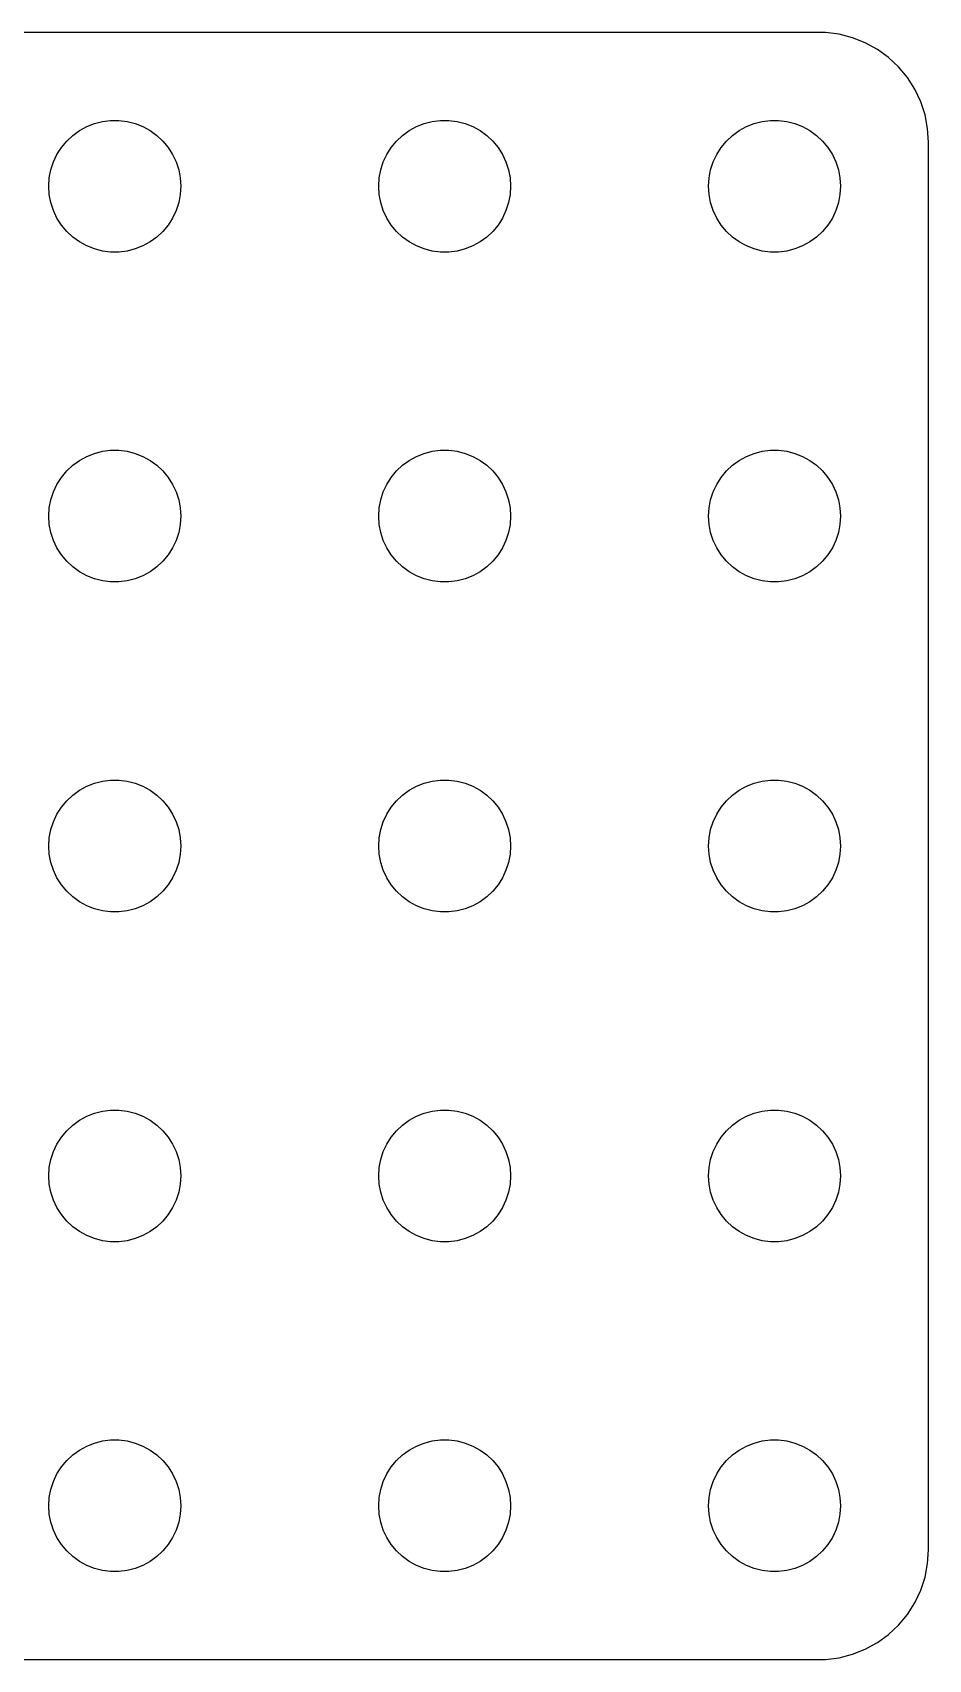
# Model space of a CAD drawing. Header units: metres. Extents: x -37 to 37, y 383 to 793.
# Drawn here: x -3.7 to 37, y 551 to 625 of the extents above; entities that cross this region are included whole.
import ezdxf

# ---------------------------------------------------------------- set-up
doc = ezdxf.new("R2010")
doc.units = ezdxf.units.M

msp = doc.modelspace()

# ---------------------------------------------------------------- linework, layer by layer
for p, q in [((32.3139, 624.99), (-32.3139, 624.99)), ((32.9369, 624.911), (32.3139, 624.99)), ((33.5451, 624.755), (32.9369, 624.911)), ((34.1289, 624.524), (33.5451, 624.755)), ((34.6791, 624.222), (34.1289, 624.524)), ((35.1871, 623.853), (34.6791, 624.222)), ((35.6448, 623.423), (35.1871, 623.853)), ((36.0451, 622.939), (35.6448, 623.423)), ((36.3815, 622.409), (36.0451, 622.939)), ((36.6489, 621.841), (36.3815, 622.409)), ((36.8429, 621.243), (36.6489, 621.841)), ((-1.60747, 620.533), (-1.27733, 620.714)), ((-1.27733, 620.714), (-0.92705, 620.853)), ((-0.92705, 620.853), (-0.56213, 620.947)), ((-0.56213, 620.947), (-0.18837, 620.994)), ((-0.18837, 620.994), (0.18837, 620.994)), ((0.18837, 620.994), (0.56213, 620.947)), ((0.56213, 620.947), (0.92705, 620.853)), ((0.92705, 620.853), (1.27733, 620.714)), ((1.27733, 620.714), (1.60747, 620.533)), ((13.3925, 620.533), (13.7227, 620.714)), ((13.7227, 620.714), (14.0729, 620.853)), ((14.0729, 620.853), (14.4379, 620.947)), ((14.4379, 620.947), (14.8116, 620.994)), ((14.8116, 620.994), (15.1884, 620.994)), ((15.1884, 620.994), (15.5621, 620.947)), ((15.5621, 620.947), (15.927, 620.853)), ((15.927, 620.853), (16.2773, 620.714)), ((16.2773, 620.714), (16.6075, 620.533)), ((28.3925, 620.533), (28.7227, 620.714)), ((28.7227, 620.714), (29.0729, 620.853)), ((29.0729, 620.853), (29.4379, 620.947)), ((29.4379, 620.947), (29.8116, 620.994)), ((29.8116, 620.994), (30.1884, 620.994)), ((30.1884, 620.994), (30.5621, 620.947)), ((30.5621, 620.947), (30.927, 620.853)), ((30.927, 620.853), (31.2773, 620.714)), ((31.2773, 620.714), (31.6075, 620.533)), ((36.9606, 620.627), (36.8429, 621.243)), ((-2.42705, 619.763), (-2.1869, 620.054)), ((-2.1869, 620.054), (-1.91226, 620.312)), ((-1.91226, 620.312), (-1.60747, 620.533)), ((1.60747, 620.533), (1.91226, 620.312)), ((1.91226, 620.312), (2.1869, 620.054)), ((2.1869, 620.054), (2.42705, 619.763)), ((12.5729, 619.763), (12.8131, 620.054)), ((12.8131, 620.054), (13.0877, 620.312)), ((13.0877, 620.312), (13.3925, 620.533)), ((16.6075, 620.533), (16.9123, 620.312)), ((16.9123, 620.312), (17.1869, 620.054)), ((17.1869, 620.054), (17.427, 619.763)), ((27.5729, 619.763), (27.8131, 620.054)), ((27.8131, 620.054), (28.0877, 620.312)), ((28.0877, 620.312), (28.3925, 620.533)), ((31.6075, 620.533), (31.9123, 620.312)), ((31.9123, 620.312), (32.1869, 620.054)), ((32.1869, 620.054), (32.427, 619.763)), ((37, 620), (36.9606, 620.627)), ((37, 556), (37, 620)), ((-2.78932, 619.104), (-2.62891, 619.445)), ((-2.62891, 619.445), (-2.42705, 619.763)), ((2.42705, 619.763), (2.62891, 619.445)), ((2.62891, 619.445), (2.78932, 619.104)), ((12.2107, 619.104), (12.3711, 619.445)), ((12.3711, 619.445), (12.5729, 619.763)), ((17.427, 619.763), (17.6289, 619.445)), ((17.6289, 619.445), (17.7893, 619.104)), ((27.2107, 619.104), (27.3711, 619.445)), ((27.3711, 619.445), (27.5729, 619.763)), ((32.427, 619.763), (32.6289, 619.445)), ((32.6289, 619.445), (32.7893, 619.104)), ((-2.97633, 618.376), (-2.90575, 618.746)), ((-2.90575, 618.746), (-2.78932, 619.104)), ((2.78932, 619.104), (2.90575, 618.746)), ((2.90575, 618.746), (2.97633, 618.376)), ((12.0237, 618.376), (12.0942, 618.746)), ((12.0942, 618.746), (12.2107, 619.104)), ((17.7893, 619.104), (17.9057, 618.746)), ((17.9057, 618.746), (17.9763, 618.376)), ((27.0237, 618.376), (27.0942, 618.746)), ((27.0942, 618.746), (27.2107, 619.104)), ((32.7893, 619.104), (32.9057, 618.746)), ((32.9057, 618.746), (32.9763, 618.376)), ((-3, 618), (-2.97633, 618.376)), ((-2.97633, 617.624), (-3, 618)), ((2.97633, 618.376), (3, 618)), ((3, 618), (2.97633, 617.624)), ((12, 618), (12.0237, 618.376)), ((12.0237, 617.624), (12, 618)), ((17.9763, 618.376), (18, 618)), ((18, 618), (17.9763, 617.624)), ((27, 618), (27.0237, 618.376)), ((27.0237, 617.624), (27, 618)), ((32.9763, 618.376), (33, 618)), ((33, 618), (32.9763, 617.624)), ((-2.90575, 617.254), (-2.97633, 617.624)), ((-2.78932, 616.896), (-2.90575, 617.254)), ((2.90575, 617.254), (2.78932, 616.896)), ((2.97633, 617.624), (2.90575, 617.254)), ((12.0942, 617.254), (12.0237, 617.624)), ((12.2107, 616.896), (12.0942, 617.254)), ((17.9057, 617.254), (17.7893, 616.896)), ((17.9763, 617.624), (17.9057, 617.254)), ((27.0942, 617.254), (27.0237, 617.624)), ((27.2107, 616.896), (27.0942, 617.254)), ((32.9057, 617.254), (32.7893, 616.896)), ((32.9763, 617.624), (32.9057, 617.254)), ((-2.62891, 616.555), (-2.78932, 616.896)), ((-2.42705, 616.237), (-2.62891, 616.555)), ((2.62891, 616.555), (2.42705, 616.237)), ((2.78932, 616.896), (2.62891, 616.555)), ((12.3711, 616.555), (12.2107, 616.896)), ((12.5729, 616.237), (12.3711, 616.555)), ((17.6289, 616.555), (17.427, 616.237)), ((17.7893, 616.896), (17.6289, 616.555)), ((27.3711, 616.555), (27.2107, 616.896)), ((27.5729, 616.237), (27.3711, 616.555)), ((32.6289, 616.555), (32.427, 616.237)), ((32.7893, 616.896), (32.6289, 616.555)), ((-2.1869, 615.946), (-2.42705, 616.237)), ((-1.91226, 615.688), (-2.1869, 615.946)), ((-1.60747, 615.467), (-1.91226, 615.688)), ((1.91226, 615.688), (1.60747, 615.467)), ((2.1869, 615.946), (1.91226, 615.688)), ((2.42705, 616.237), (2.1869, 615.946)), ((12.8131, 615.946), (12.5729, 616.237)), ((13.0877, 615.688), (12.8131, 615.946)), ((13.3925, 615.467), (13.0877, 615.688)), ((16.9123, 615.688), (16.6075, 615.467)), ((17.1869, 615.946), (16.9123, 615.688)), ((17.427, 616.237), (17.1869, 615.946)), ((27.8131, 615.946), (27.5729, 616.237)), ((28.0877, 615.688), (27.8131, 615.946)), ((28.3925, 615.467), (28.0877, 615.688)), ((31.9123, 615.688), (31.6075, 615.467)), ((32.1869, 615.946), (31.9123, 615.688)), ((32.427, 616.237), (32.1869, 615.946)), ((-1.27733, 615.286), (-1.60747, 615.467)), ((-0.92705, 615.147), (-1.27733, 615.286)), ((-0.56213, 615.053), (-0.92705, 615.147)), ((-0.18837, 615.006), (-0.56213, 615.053)), ((0.18837, 615.006), (-0.18837, 615.006)), ((0.56213, 615.053), (0.18837, 615.006)), ((0.92705, 615.147), (0.56213, 615.053)), ((1.27733, 615.286), (0.92705, 615.147)), ((1.60747, 615.467), (1.27733, 615.286)), ((13.7227, 615.286), (13.3925, 615.467)), ((14.0729, 615.147), (13.7227, 615.286)), ((14.4379, 615.053), (14.0729, 615.147)), ((14.8116, 615.006), (14.4379, 615.053)), ((15.1884, 615.006), (14.8116, 615.006)), ((15.5621, 615.053), (15.1884, 615.006)), ((15.927, 615.147), (15.5621, 615.053)), ((16.2773, 615.286), (15.927, 615.147)), ((16.6075, 615.467), (16.2773, 615.286)), ((28.7227, 615.286), (28.3925, 615.467)), ((29.0729, 615.147), (28.7227, 615.286)), ((29.4379, 615.053), (29.0729, 615.147)), ((29.8116, 615.006), (29.4379, 615.053)), ((30.1884, 615.006), (29.8116, 615.006)), ((30.5621, 615.053), (30.1884, 615.006)), ((30.927, 615.147), (30.5621, 615.053)), ((31.2773, 615.286), (30.927, 615.147)), ((31.6075, 615.467), (31.2773, 615.286)), ((-0.92705, 605.853), (-0.56213, 605.947)), ((-0.56213, 605.947), (-0.18837, 605.994)), ((-0.18837, 605.994), (0.18837, 605.994)), ((0.18837, 605.994), (0.56213, 605.947)), ((0.56213, 605.947), (0.92705, 605.853)), ((14.0729, 605.853), (14.4379, 605.947)), ((14.4379, 605.947), (14.8116, 605.994)), ((14.8116, 605.994), (15.1884, 605.994)), ((15.1884, 605.994), (15.5621, 605.947)), ((15.5621, 605.947), (15.927, 605.853)), ((29.0729, 605.853), (29.4379, 605.947)), ((29.4379, 605.947), (29.8116, 605.994)), ((29.8116, 605.994), (30.1884, 605.994)), ((30.1884, 605.994), (30.5621, 605.947)), ((30.5621, 605.947), (30.927, 605.853)), ((-2.1869, 605.054), (-1.91226, 605.312)), ((-1.91226, 605.312), (-1.60747, 605.533)), ((-1.60747, 605.533), (-1.27733, 605.714)), ((-1.27733, 605.714), (-0.92705, 605.853)), ((0.92705, 605.853), (1.27733, 605.714)), ((1.27733, 605.714), (1.60747, 605.533)), ((1.60747, 605.533), (1.91226, 605.312)), ((1.91226, 605.312), (2.1869, 605.054)), ((12.8131, 605.054), (13.0877, 605.312)), ((13.0877, 605.312), (13.3925, 605.533)), ((13.3925, 605.533), (13.7227, 605.714)), ((13.7227, 605.714), (14.0729, 605.853)), ((15.927, 605.853), (16.2773, 605.714)), ((16.2773, 605.714), (16.6075, 605.533)), ((16.6075, 605.533), (16.9123, 605.312)), ((16.9123, 605.312), (17.1869, 605.054)), ((27.8131, 605.054), (28.0877, 605.312)), ((28.0877, 605.312), (28.3925, 605.533)), ((28.3925, 605.533), (28.7227, 605.714)), ((28.7227, 605.714), (29.0729, 605.853)), ((30.927, 605.853), (31.2773, 605.714)), ((31.2773, 605.714), (31.6075, 605.533)), ((31.6075, 605.533), (31.9123, 605.312)), ((31.9123, 605.312), (32.1869, 605.054)), ((-2.78932, 604.104), (-2.62891, 604.445)), ((-2.62891, 604.445), (-2.42705, 604.763)), ((-2.42705, 604.763), (-2.1869, 605.054)), ((2.1869, 605.054), (2.42705, 604.763)), ((2.42705, 604.763), (2.62891, 604.445)), ((2.62891, 604.445), (2.78932, 604.104)), ((12.2107, 604.104), (12.3711, 604.445)), ((12.3711, 604.445), (12.5729, 604.763)), ((12.5729, 604.763), (12.8131, 605.054)), ((17.1869, 605.054), (17.427, 604.763)), ((17.427, 604.763), (17.6289, 604.445)), ((17.6289, 604.445), (17.7893, 604.104)), ((27.2107, 604.104), (27.3711, 604.445)), ((27.3711, 604.445), (27.5729, 604.763)), ((27.5729, 604.763), (27.8131, 605.054)), ((32.1869, 605.054), (32.427, 604.763)), ((32.427, 604.763), (32.6289, 604.445)), ((32.6289, 604.445), (32.7893, 604.104)), ((-2.97633, 603.376), (-2.90575, 603.746)), ((-2.90575, 603.746), (-2.78932, 604.104)), ((2.78932, 604.104), (2.90575, 603.746)), ((2.90575, 603.746), (2.97633, 603.376)), ((12.0237, 603.376), (12.0942, 603.746)), ((12.0942, 603.746), (12.2107, 604.104)), ((17.7893, 604.104), (17.9057, 603.746)), ((17.9057, 603.746), (17.9763, 603.376)), ((27.0237, 603.376), (27.0942, 603.746)), ((27.0942, 603.746), (27.2107, 604.104)), ((32.7893, 604.104), (32.9057, 603.746)), ((32.9057, 603.746), (32.9763, 603.376)), ((-3, 603), (-2.97633, 603.376)), ((-2.97633, 602.624), (-3, 603)), ((2.97633, 603.376), (3, 603)), ((3, 603), (2.97633, 602.624)), ((12, 603), (12.0237, 603.376)), ((12.0237, 602.624), (12, 603)), ((17.9763, 603.376), (18, 603)), ((18, 603), (17.9763, 602.624)), ((27, 603), (27.0237, 603.376)), ((27.0237, 602.624), (27, 603)), ((32.9763, 603.376), (33, 603)), ((33, 603), (32.9763, 602.624)), ((-2.90575, 602.254), (-2.97633, 602.624)), ((-2.78932, 601.896), (-2.90575, 602.254)), ((2.90575, 602.254), (2.78932, 601.896)), ((2.97633, 602.624), (2.90575, 602.254)), ((12.0942, 602.254), (12.0237, 602.624)), ((12.2107, 601.896), (12.0942, 602.254)), ((17.9057, 602.254), (17.7893, 601.896)), ((17.9763, 602.624), (17.9057, 602.254)), ((27.0942, 602.254), (27.0237, 602.624)), ((27.2107, 601.896), (27.0942, 602.254)), ((32.9057, 602.254), (32.7893, 601.896)), ((32.9763, 602.624), (32.9057, 602.254)), ((-2.62891, 601.555), (-2.78932, 601.896)), ((-2.42705, 601.237), (-2.62891, 601.555)), ((2.62891, 601.555), (2.42705, 601.237)), ((2.78932, 601.896), (2.62891, 601.555)), ((12.3711, 601.555), (12.2107, 601.896)), ((12.5729, 601.237), (12.3711, 601.555)), ((17.6289, 601.555), (17.427, 601.237)), ((17.7893, 601.896), (17.6289, 601.555)), ((27.3711, 601.555), (27.2107, 601.896)), ((27.5729, 601.237), (27.3711, 601.555)), ((32.6289, 601.555), (32.427, 601.237)), ((32.7893, 601.896), (32.6289, 601.555)), ((-2.1869, 600.946), (-2.42705, 601.237)), ((-1.91226, 600.688), (-2.1869, 600.946)), ((2.1869, 600.946), (1.91226, 600.688)), ((2.42705, 601.237), (2.1869, 600.946)), ((12.8131, 600.946), (12.5729, 601.237)), ((13.0877, 600.688), (12.8131, 600.946)), ((17.1869, 600.946), (16.9123, 600.688)), ((17.427, 601.237), (17.1869, 600.946)), ((27.8131, 600.946), (27.5729, 601.237)), ((28.0877, 600.688), (27.8131, 600.946)), ((32.1869, 600.946), (31.9123, 600.688)), ((32.427, 601.237), (32.1869, 600.946)), ((-1.60747, 600.467), (-1.91226, 600.688)), ((-1.27733, 600.286), (-1.60747, 600.467)), ((-0.92705, 600.147), (-1.27733, 600.286)), ((-0.56213, 600.053), (-0.92705, 600.147)), ((-0.18837, 600.006), (-0.56213, 600.053)), ((0.18837, 600.006), (-0.18837, 600.006)), ((0.56213, 600.053), (0.18837, 600.006)), ((0.92705, 600.147), (0.56213, 600.053)), ((1.27733, 600.286), (0.92705, 600.147)), ((1.60747, 600.467), (1.27733, 600.286)), ((1.91226, 600.688), (1.60747, 600.467)), ((13.3925, 600.467), (13.0877, 600.688)), ((13.7227, 600.286), (13.3925, 600.467)), ((14.0729, 600.147), (13.7227, 600.286)), ((14.4379, 600.053), (14.0729, 600.147)), ((14.8116, 600.006), (14.4379, 600.053)), ((15.1884, 600.006), (14.8116, 600.006)), ((15.5621, 600.053), (15.1884, 600.006)), ((15.927, 600.147), (15.5621, 600.053)), ((16.2773, 600.286), (15.927, 600.147)), ((16.6075, 600.467), (16.2773, 600.286)), ((16.9123, 600.688), (16.6075, 600.467)), ((28.3925, 600.467), (28.0877, 600.688)), ((28.7227, 600.286), (28.3925, 600.467)), ((29.0729, 600.147), (28.7227, 600.286)), ((29.4379, 600.053), (29.0729, 600.147)), ((29.8116, 600.006), (29.4379, 600.053)), ((30.1884, 600.006), (29.8116, 600.006)), ((30.5621, 600.053), (30.1884, 600.006)), ((30.927, 600.147), (30.5621, 600.053)), ((31.2773, 600.286), (30.927, 600.147)), ((31.6075, 600.467), (31.2773, 600.286)), ((31.9123, 600.688), (31.6075, 600.467)), ((-1.91226, 590.312), (-1.60747, 590.533)), ((-1.60747, 590.533), (-1.27733, 590.714)), ((-1.27733, 590.714), (-0.92705, 590.853)), ((-0.92705, 590.853), (-0.56213, 590.947)), ((-0.56213, 590.947), (-0.18837, 590.994)), ((-0.18837, 590.994), (0.18837, 590.994)), ((0.18837, 590.994), (0.56213, 590.947)), ((0.56213, 590.947), (0.92705, 590.853)), ((0.92705, 590.853), (1.27733, 590.714)), ((1.27733, 590.714), (1.60747, 590.533)), ((1.60747, 590.533), (1.91226, 590.312)), ((13.0877, 590.312), (13.3925, 590.533)), ((13.3925, 590.533), (13.7227, 590.714)), ((13.7227, 590.714), (14.0729, 590.853)), ((14.0729, 590.853), (14.4379, 590.947)), ((14.4379, 590.947), (14.8116, 590.994)), ((14.8116, 590.994), (15.1884, 590.994)), ((15.1884, 590.994), (15.5621, 590.947)), ((15.5621, 590.947), (15.927, 590.853)), ((15.927, 590.853), (16.2773, 590.714)), ((16.2773, 590.714), (16.6075, 590.533)), ((16.6075, 590.533), (16.9123, 590.312)), ((28.0877, 590.312), (28.3925, 590.533)), ((28.3925, 590.533), (28.7227, 590.714)), ((28.7227, 590.714), (29.0729, 590.853)), ((29.0729, 590.853), (29.4379, 590.947)), ((29.4379, 590.947), (29.8116, 590.994)), ((29.8116, 590.994), (30.1884, 590.994)), ((30.1884, 590.994), (30.5621, 590.947)), ((30.5621, 590.947), (30.927, 590.853)), ((30.927, 590.853), (31.2773, 590.714)), ((31.2773, 590.714), (31.6075, 590.533)), ((31.6075, 590.533), (31.9123, 590.312)), ((-2.62891, 589.445), (-2.42705, 589.763)), ((-2.42705, 589.763), (-2.1869, 590.054)), ((-2.1869, 590.054), (-1.91226, 590.312)), ((1.91226, 590.312), (2.1869, 590.054)), ((2.1869, 590.054), (2.42705, 589.763)), ((2.42705, 589.763), (2.62891, 589.445)), ((12.3711, 589.445), (12.5729, 589.763)), ((12.5729, 589.763), (12.8131, 590.054)), ((12.8131, 590.054), (13.0877, 590.312)), ((16.9123, 590.312), (17.1869, 590.054)), ((17.1869, 590.054), (17.427, 589.763)), ((17.427, 589.763), (17.6289, 589.445)), ((27.3711, 589.445), (27.5729, 589.763)), ((27.5729, 589.763), (27.8131, 590.054)), ((27.8131, 590.054), (28.0877, 590.312)), ((31.9123, 590.312), (32.1869, 590.054)), ((32.1869, 590.054), (32.427, 589.763)), ((32.427, 589.763), (32.6289, 589.445)), ((-2.90575, 588.746), (-2.78932, 589.104)), ((-2.78932, 589.104), (-2.62891, 589.445)), ((2.62891, 589.445), (2.78932, 589.104)), ((2.78932, 589.104), (2.90575, 588.746)), ((12.0942, 588.746), (12.2107, 589.104)), ((12.2107, 589.104), (12.3711, 589.445)), ((17.6289, 589.445), (17.7893, 589.104)), ((17.7893, 589.104), (17.9057, 588.746)), ((27.0942, 588.746), (27.2107, 589.104)), ((27.2107, 589.104), (27.3711, 589.445)), ((32.6289, 589.445), (32.7893, 589.104)), ((32.7893, 589.104), (32.9057, 588.746)), ((-3, 588), (-2.97633, 588.376)), ((-2.97633, 588.376), (-2.90575, 588.746)), ((2.90575, 588.746), (2.97633, 588.376)), ((2.97633, 588.376), (3, 588)), ((12, 588), (12.0237, 588.376)), ((12.0237, 588.376), (12.0942, 588.746)), ((17.9057, 588.746), (17.9763, 588.376)), ((17.9763, 588.376), (18, 588)), ((27, 588), (27.0237, 588.376)), ((27.0237, 588.376), (27.0942, 588.746)), ((32.9057, 588.746), (32.9763, 588.376)), ((32.9763, 588.376), (33, 588)), ((-2.97633, 587.624), (-3, 588)), ((-2.90575, 587.254), (-2.97633, 587.624)), ((2.97633, 587.624), (2.90575, 587.254)), ((3, 588), (2.97633, 587.624)), ((12.0237, 587.624), (12, 588)), ((12.0942, 587.254), (12.0237, 587.624)), ((17.9763, 587.624), (17.9057, 587.254)), ((18, 588), (17.9763, 587.624)), ((27.0237, 587.624), (27, 588)), ((27.0942, 587.254), (27.0237, 587.624)), ((32.9763, 587.624), (32.9057, 587.254)), ((33, 588), (32.9763, 587.624)), ((-2.78932, 586.896), (-2.90575, 587.254)), ((-2.62891, 586.555), (-2.78932, 586.896)), ((2.78932, 586.896), (2.62891, 586.555)), ((2.90575, 587.254), (2.78932, 586.896)), ((12.2107, 586.896), (12.0942, 587.254)), ((12.3711, 586.555), (12.2107, 586.896)), ((17.7893, 586.896), (17.6289, 586.555)), ((17.9057, 587.254), (17.7893, 586.896)), ((27.2107, 586.896), (27.0942, 587.254)), ((27.3711, 586.555), (27.2107, 586.896)), ((32.7893, 586.896), (32.6289, 586.555)), ((32.9057, 587.254), (32.7893, 586.896)), ((-2.42705, 586.237), (-2.62891, 586.555)), ((-2.1869, 585.946), (-2.42705, 586.237)), ((-1.91226, 585.688), (-2.1869, 585.946)), ((2.1869, 585.946), (1.91226, 585.688)), ((2.42705, 586.237), (2.1869, 585.946)), ((2.62891, 586.555), (2.42705, 586.237)), ((12.5729, 586.237), (12.3711, 586.555)), ((12.8131, 585.946), (12.5729, 586.237)), ((13.0877, 585.688), (12.8131, 585.946)), ((17.1869, 585.946), (16.9123, 585.688)), ((17.427, 586.237), (17.1869, 585.946)), ((17.6289, 586.555), (17.427, 586.237)), ((27.5729, 586.237), (27.3711, 586.555)), ((27.8131, 585.946), (27.5729, 586.237)), ((28.0877, 585.688), (27.8131, 585.946)), ((32.1869, 585.946), (31.9123, 585.688)), ((32.427, 586.237), (32.1869, 585.946)), ((32.6289, 586.555), (32.427, 586.237)), ((-1.60747, 585.467), (-1.91226, 585.688)), ((-1.27733, 585.286), (-1.60747, 585.467)), ((-0.92705, 585.147), (-1.27733, 585.286)), ((1.27733, 585.286), (0.92705, 585.147)), ((1.60747, 585.467), (1.27733, 585.286)), ((1.91226, 585.688), (1.60747, 585.467)), ((13.3925, 585.467), (13.0877, 585.688)), ((13.7227, 585.286), (13.3925, 585.467)), ((14.0729, 585.147), (13.7227, 585.286)), ((16.2773, 585.286), (15.927, 585.147)), ((16.6075, 585.467), (16.2773, 585.286)), ((16.9123, 585.688), (16.6075, 585.467)), ((28.3925, 585.467), (28.0877, 585.688)), ((28.7227, 585.286), (28.3925, 585.467)), ((29.0729, 585.147), (28.7227, 585.286)), ((31.2773, 585.286), (30.927, 585.147)), ((31.6075, 585.467), (31.2773, 585.286)), ((31.9123, 585.688), (31.6075, 585.467)), ((-0.56213, 585.053), (-0.92705, 585.147)), ((-0.18837, 585.006), (-0.56213, 585.053)), ((0.18837, 585.006), (-0.18837, 585.006)), ((0.56213, 585.053), (0.18837, 585.006)), ((0.92705, 585.147), (0.56213, 585.053)), ((14.4379, 585.053), (14.0729, 585.147)), ((14.8116, 585.006), (14.4379, 585.053)), ((15.1884, 585.006), (14.8116, 585.006)), ((15.5621, 585.053), (15.1884, 585.006)), ((15.927, 585.147), (15.5621, 585.053)), ((29.4379, 585.053), (29.0729, 585.147)), ((29.8116, 585.006), (29.4379, 585.053)), ((30.1884, 585.006), (29.8116, 585.006)), ((30.5621, 585.053), (30.1884, 585.006)), ((30.927, 585.147), (30.5621, 585.053)), ((-1.60747, 575.533), (-1.27733, 575.714)), ((-1.27733, 575.714), (-0.92705, 575.853)), ((-0.92705, 575.853), (-0.56213, 575.947)), ((-0.56213, 575.947), (-0.18837, 575.994)), ((-0.18837, 575.994), (0.18837, 575.994)), ((0.18837, 575.994), (0.56213, 575.947)), ((0.56213, 575.947), (0.92705, 575.853)), ((0.92705, 575.853), (1.27733, 575.714)), ((1.27733, 575.714), (1.60747, 575.533)), ((13.3925, 575.533), (13.7227, 575.714)), ((13.7227, 575.714), (14.0729, 575.853)), ((14.0729, 575.853), (14.4379, 575.947)), ((14.4379, 575.947), (14.8116, 575.994)), ((14.8116, 575.994), (15.1884, 575.994)), ((15.1884, 575.994), (15.5621, 575.947)), ((15.5621, 575.947), (15.927, 575.853)), ((15.927, 575.853), (16.2773, 575.714)), ((16.2773, 575.714), (16.6075, 575.533)), ((28.3925, 575.533), (28.7227, 575.714)), ((28.7227, 575.714), (29.0729, 575.853)), ((29.0729, 575.853), (29.4379, 575.947)), ((29.4379, 575.947), (29.8116, 575.994)), ((29.8116, 575.994), (30.1884, 575.994)), ((30.1884, 575.994), (30.5621, 575.947)), ((30.5621, 575.947), (30.927, 575.853)), ((30.927, 575.853), (31.2773, 575.714)), ((31.2773, 575.714), (31.6075, 575.533)), ((-2.42705, 574.763), (-2.1869, 575.054)), ((-2.1869, 575.054), (-1.91226, 575.312)), ((-1.91226, 575.312), (-1.60747, 575.533)), ((1.60747, 575.533), (1.91226, 575.312)), ((1.91226, 575.312), (2.1869, 575.054)), ((2.1869, 575.054), (2.42705, 574.763)), ((12.5729, 574.763), (12.8131, 575.054)), ((12.8131, 575.054), (13.0877, 575.312)), ((13.0877, 575.312), (13.3925, 575.533)), ((16.6075, 575.533), (16.9123, 575.312)), ((16.9123, 575.312), (17.1869, 575.054)), ((17.1869, 575.054), (17.427, 574.763)), ((27.5729, 574.763), (27.8131, 575.054)), ((27.8131, 575.054), (28.0877, 575.312)), ((28.0877, 575.312), (28.3925, 575.533)), ((31.6075, 575.533), (31.9123, 575.312)), ((31.9123, 575.312), (32.1869, 575.054)), ((32.1869, 575.054), (32.427, 574.763)), ((-2.90575, 573.746), (-2.78932, 574.104)), ((-2.78932, 574.104), (-2.62891, 574.445)), ((-2.62891, 574.445), (-2.42705, 574.763)), ((2.42705, 574.763), (2.62891, 574.445)), ((2.62891, 574.445), (2.78932, 574.104)), ((2.78932, 574.104), (2.90575, 573.746)), ((12.0942, 573.746), (12.2107, 574.104)), ((12.2107, 574.104), (12.3711, 574.445)), ((12.3711, 574.445), (12.5729, 574.763)), ((17.427, 574.763), (17.6289, 574.445)), ((17.6289, 574.445), (17.7893, 574.104)), ((17.7893, 574.104), (17.9057, 573.746)), ((27.0942, 573.746), (27.2107, 574.104)), ((27.2107, 574.104), (27.3711, 574.445)), ((27.3711, 574.445), (27.5729, 574.763)), ((32.427, 574.763), (32.6289, 574.445)), ((32.6289, 574.445), (32.7893, 574.104)), ((32.7893, 574.104), (32.9057, 573.746)), ((-3, 573), (-2.97633, 573.376)), ((-2.97633, 573.376), (-2.90575, 573.746)), ((2.90575, 573.746), (2.97633, 573.376)), ((2.97633, 573.376), (3, 573)), ((12, 573), (12.0237, 573.376)), ((12.0237, 573.376), (12.0942, 573.746)), ((17.9057, 573.746), (17.9763, 573.376)), ((17.9763, 573.376), (18, 573)), ((27, 573), (27.0237, 573.376)), ((27.0237, 573.376), (27.0942, 573.746)), ((32.9057, 573.746), (32.9763, 573.376)), ((32.9763, 573.376), (33, 573)), ((-2.97633, 572.624), (-3, 573)), ((-2.90575, 572.254), (-2.97633, 572.624)), ((2.97633, 572.624), (2.90575, 572.254)), ((3, 573), (2.97633, 572.624)), ((12.0237, 572.624), (12, 573)), ((12.0942, 572.254), (12.0237, 572.624)), ((17.9763, 572.624), (17.9057, 572.254)), ((18, 573), (17.9763, 572.624)), ((27.0237, 572.624), (27, 573)), ((27.0942, 572.254), (27.0237, 572.624)), ((32.9763, 572.624), (32.9057, 572.254)), ((33, 573), (32.9763, 572.624)), ((-2.78932, 571.896), (-2.90575, 572.254)), ((-2.62891, 571.555), (-2.78932, 571.896)), ((2.78932, 571.896), (2.62891, 571.555)), ((2.90575, 572.254), (2.78932, 571.896)), ((12.2107, 571.896), (12.0942, 572.254)), ((12.3711, 571.555), (12.2107, 571.896)), ((17.7893, 571.896), (17.6289, 571.555)), ((17.9057, 572.254), (17.7893, 571.896)), ((27.2107, 571.896), (27.0942, 572.254)), ((27.3711, 571.555), (27.2107, 571.896)), ((32.7893, 571.896), (32.6289, 571.555)), ((32.9057, 572.254), (32.7893, 571.896)), ((-2.42705, 571.237), (-2.62891, 571.555)), ((-2.1869, 570.946), (-2.42705, 571.237)), ((2.42705, 571.237), (2.1869, 570.946)), ((2.62891, 571.555), (2.42705, 571.237)), ((12.5729, 571.237), (12.3711, 571.555)), ((12.8131, 570.946), (12.5729, 571.237)), ((17.427, 571.237), (17.1869, 570.946)), ((17.6289, 571.555), (17.427, 571.237)), ((27.5729, 571.237), (27.3711, 571.555)), ((27.8131, 570.946), (27.5729, 571.237)), ((32.427, 571.237), (32.1869, 570.946)), ((32.6289, 571.555), (32.427, 571.237)), ((-1.91226, 570.688), (-2.1869, 570.946)), ((-1.60747, 570.467), (-1.91226, 570.688)), ((-1.27733, 570.286), (-1.60747, 570.467)), ((1.60747, 570.467), (1.27733, 570.286)), ((1.91226, 570.688), (1.60747, 570.467)), ((2.1869, 570.946), (1.91226, 570.688)), ((13.0877, 570.688), (12.8131, 570.946)), ((13.3925, 570.467), (13.0877, 570.688)), ((13.7227, 570.286), (13.3925, 570.467)), ((16.6075, 570.467), (16.2773, 570.286)), ((16.9123, 570.688), (16.6075, 570.467)), ((17.1869, 570.946), (16.9123, 570.688)), ((28.0877, 570.688), (27.8131, 570.946)), ((28.3925, 570.467), (28.0877, 570.688)), ((28.7227, 570.286), (28.3925, 570.467)), ((31.6075, 570.467), (31.2773, 570.286)), ((31.9123, 570.688), (31.6075, 570.467)), ((32.1869, 570.946), (31.9123, 570.688)), ((-0.92705, 570.147), (-1.27733, 570.286)), ((-0.56213, 570.053), (-0.92705, 570.147)), ((-0.18837, 570.006), (-0.56213, 570.053)), ((0.18837, 570.006), (-0.18837, 570.006)), ((0.56213, 570.053), (0.18837, 570.006)), ((0.92705, 570.147), (0.56213, 570.053)), ((1.27733, 570.286), (0.92705, 570.147)), ((14.0729, 570.147), (13.7227, 570.286)), ((14.4379, 570.053), (14.0729, 570.147)), ((14.8116, 570.006), (14.4379, 570.053)), ((15.1884, 570.006), (14.8116, 570.006)), ((15.5621, 570.053), (15.1884, 570.006)), ((15.927, 570.147), (15.5621, 570.053)), ((16.2773, 570.286), (15.927, 570.147)), ((29.0729, 570.147), (28.7227, 570.286)), ((29.4379, 570.053), (29.0729, 570.147)), ((29.8116, 570.006), (29.4379, 570.053)), ((30.1884, 570.006), (29.8116, 570.006)), ((30.5621, 570.053), (30.1884, 570.006)), ((30.927, 570.147), (30.5621, 570.053)), ((31.2773, 570.286), (30.927, 570.147)), ((-1.27733, 560.714), (-0.92705, 560.853)), ((-0.92705, 560.853), (-0.56213, 560.947)), ((-0.56213, 560.947), (-0.18837, 560.994)), ((-0.18837, 560.994), (0.18837, 560.994)), ((0.18837, 560.994), (0.56213, 560.947)), ((0.56213, 560.947), (0.92705, 560.853)), ((0.92705, 560.853), (1.27733, 560.714)), ((13.7227, 560.714), (14.0729, 560.853)), ((14.0729, 560.853), (14.4379, 560.947)), ((14.4379, 560.947), (14.8116, 560.994)), ((14.8116, 560.994), (15.1884, 560.994)), ((15.1884, 560.994), (15.5621, 560.947)), ((15.5621, 560.947), (15.927, 560.853)), ((15.927, 560.853), (16.2773, 560.714)), ((28.7227, 560.714), (29.0729, 560.853)), ((29.0729, 560.853), (29.4379, 560.947)), ((29.4379, 560.947), (29.8116, 560.994)), ((29.8116, 560.994), (30.1884, 560.994)), ((30.1884, 560.994), (30.5621, 560.947)), ((30.5621, 560.947), (30.927, 560.853)), ((30.927, 560.853), (31.2773, 560.714)), ((-2.42705, 559.763), (-2.1869, 560.054)), ((-2.1869, 560.054), (-1.91226, 560.312)), ((-1.91226, 560.312), (-1.60747, 560.533)), ((-1.60747, 560.533), (-1.27733, 560.714)), ((1.27733, 560.714), (1.60747, 560.533)), ((1.60747, 560.533), (1.91226, 560.312)), ((1.91226, 560.312), (2.1869, 560.054)), ((2.1869, 560.054), (2.42705, 559.763)), ((12.5729, 559.763), (12.8131, 560.054)), ((12.8131, 560.054), (13.0877, 560.312)), ((13.0877, 560.312), (13.3925, 560.533)), ((13.3925, 560.533), (13.7227, 560.714)), ((16.2773, 560.714), (16.6075, 560.533)), ((16.6075, 560.533), (16.9123, 560.312)), ((16.9123, 560.312), (17.1869, 560.054)), ((17.1869, 560.054), (17.427, 559.763)), ((27.5729, 559.763), (27.8131, 560.054)), ((27.8131, 560.054), (28.0877, 560.312)), ((28.0877, 560.312), (28.3925, 560.533)), ((28.3925, 560.533), (28.7227, 560.714)), ((31.2773, 560.714), (31.6075, 560.533)), ((31.6075, 560.533), (31.9123, 560.312)), ((31.9123, 560.312), (32.1869, 560.054)), ((32.1869, 560.054), (32.427, 559.763)), ((-2.78932, 559.104), (-2.62891, 559.445)), ((-2.62891, 559.445), (-2.42705, 559.763)), ((2.42705, 559.763), (2.62891, 559.445)), ((2.62891, 559.445), (2.78932, 559.104)), ((12.2107, 559.104), (12.3711, 559.445)), ((12.3711, 559.445), (12.5729, 559.763)), ((17.427, 559.763), (17.6289, 559.445)), ((17.6289, 559.445), (17.7893, 559.104)), ((27.2107, 559.104), (27.3711, 559.445)), ((27.3711, 559.445), (27.5729, 559.763)), ((32.427, 559.763), (32.6289, 559.445)), ((32.6289, 559.445), (32.7893, 559.104)), ((-2.97633, 558.376), (-2.90575, 558.746)), ((-2.90575, 558.746), (-2.78932, 559.104)), ((2.78932, 559.104), (2.90575, 558.746)), ((2.90575, 558.746), (2.97633, 558.376)), ((12.0237, 558.376), (12.0942, 558.746)), ((12.0942, 558.746), (12.2107, 559.104)), ((17.7893, 559.104), (17.9057, 558.746)), ((17.9057, 558.746), (17.9763, 558.376)), ((27.0237, 558.376), (27.0942, 558.746)), ((27.0942, 558.746), (27.2107, 559.104)), ((32.7893, 559.104), (32.9057, 558.746)), ((32.9057, 558.746), (32.9763, 558.376)), ((-3, 558), (-2.97633, 558.376)), ((-2.97633, 557.624), (-3, 558)), ((2.97633, 558.376), (3, 558)), ((3, 558), (2.97633, 557.624)), ((12, 558), (12.0237, 558.376)), ((12.0237, 557.624), (12, 558)), ((17.9763, 558.376), (18, 558)), ((18, 558), (17.9763, 557.624)), ((27, 558), (27.0237, 558.376)), ((27.0237, 557.624), (27, 558)), ((32.9763, 558.376), (33, 558)), ((33, 558), (32.9763, 557.624)), ((-2.90575, 557.254), (-2.97633, 557.624)), ((-2.78932, 556.896), (-2.90575, 557.254)), ((2.90575, 557.254), (2.78932, 556.896)), ((2.97633, 557.624), (2.90575, 557.254)), ((12.0942, 557.254), (12.0237, 557.624)), ((12.2107, 556.896), (12.0942, 557.254)), ((17.9057, 557.254), (17.7893, 556.896)), ((17.9763, 557.624), (17.9057, 557.254)), ((27.0942, 557.254), (27.0237, 557.624)), ((27.2107, 556.896), (27.0942, 557.254)), ((32.9057, 557.254), (32.7893, 556.896)), ((32.9763, 557.624), (32.9057, 557.254)), ((-2.62891, 556.555), (-2.78932, 556.896)), ((-2.42705, 556.237), (-2.62891, 556.555)), ((2.62891, 556.555), (2.42705, 556.237)), ((2.78932, 556.896), (2.62891, 556.555)), ((12.3711, 556.555), (12.2107, 556.896)), ((12.5729, 556.237), (12.3711, 556.555)), ((17.6289, 556.555), (17.427, 556.237)), ((17.7893, 556.896), (17.6289, 556.555)), ((27.3711, 556.555), (27.2107, 556.896)), ((27.5729, 556.237), (27.3711, 556.555)), ((32.6289, 556.555), (32.427, 556.237)), ((32.7893, 556.896), (32.6289, 556.555)), ((-2.1869, 555.946), (-2.42705, 556.237)), ((-1.91226, 555.688), (-2.1869, 555.946)), ((-1.60747, 555.467), (-1.91226, 555.688)), ((1.91226, 555.688), (1.60747, 555.467)), ((2.1869, 555.946), (1.91226, 555.688)), ((2.42705, 556.237), (2.1869, 555.946)), ((12.8131, 555.946), (12.5729, 556.237)), ((13.0877, 555.688), (12.8131, 555.946)), ((13.3925, 555.467), (13.0877, 555.688)), ((16.9123, 555.688), (16.6075, 555.467)), ((17.1869, 555.946), (16.9123, 555.688)), ((17.427, 556.237), (17.1869, 555.946)), ((27.8131, 555.946), (27.5729, 556.237)), ((28.0877, 555.688), (27.8131, 555.946)), ((28.3925, 555.467), (28.0877, 555.688)), ((31.9123, 555.688), (31.6075, 555.467)), ((32.1869, 555.946), (31.9123, 555.688)), ((32.427, 556.237), (32.1869, 555.946)), ((36.9606, 555.373), (37, 556)), ((-1.27733, 555.286), (-1.60747, 555.467)), ((-0.92705, 555.147), (-1.27733, 555.286)), ((-0.56213, 555.053), (-0.92705, 555.147)), ((-0.18837, 555.006), (-0.56213, 555.053)), ((0.18837, 555.006), (-0.18837, 555.006)), ((0.56213, 555.053), (0.18837, 555.006)), ((0.92705, 555.147), (0.56213, 555.053)), ((1.27733, 555.286), (0.92705, 555.147)), ((1.60747, 555.467), (1.27733, 555.286)), ((13.7227, 555.286), (13.3925, 555.467)), ((14.0729, 555.147), (13.7227, 555.286)), ((14.4379, 555.053), (14.0729, 555.147)), ((14.8116, 555.006), (14.4379, 555.053)), ((15.1884, 555.006), (14.8116, 555.006)), ((15.5621, 555.053), (15.1884, 555.006)), ((15.927, 555.147), (15.5621, 555.053)), ((16.2773, 555.286), (15.927, 555.147)), ((16.6075, 555.467), (16.2773, 555.286)), ((28.7227, 555.286), (28.3925, 555.467)), ((29.0729, 555.147), (28.7227, 555.286)), ((29.4379, 555.053), (29.0729, 555.147)), ((29.8116, 555.006), (29.4379, 555.053)), ((30.1884, 555.006), (29.8116, 555.006)), ((30.5621, 555.053), (30.1884, 555.006)), ((30.927, 555.147), (30.5621, 555.053)), ((31.2773, 555.286), (30.927, 555.147)), ((31.6075, 555.467), (31.2773, 555.286)), ((36.8429, 554.757), (36.9606, 555.373)), ((36.3815, 553.591), (36.6489, 554.159)), ((36.6489, 554.159), (36.8429, 554.757)), ((36.0451, 553.061), (36.3815, 553.591)), ((35.6448, 552.577), (36.0451, 553.061)), ((34.6791, 551.778), (35.1871, 552.147)), ((35.1871, 552.147), (35.6448, 552.577)), ((32.9369, 551.089), (33.5451, 551.245)), ((33.5451, 551.245), (34.1289, 551.476)), ((34.1289, 551.476), (34.6791, 551.778)), ((-32.3139, 551.01), (32.3139, 551.01)), ((32.3139, 551.01), (32.9369, 551.089))]:
    msp.add_line(p, q)

doc.saveas('drawing.dxf')
